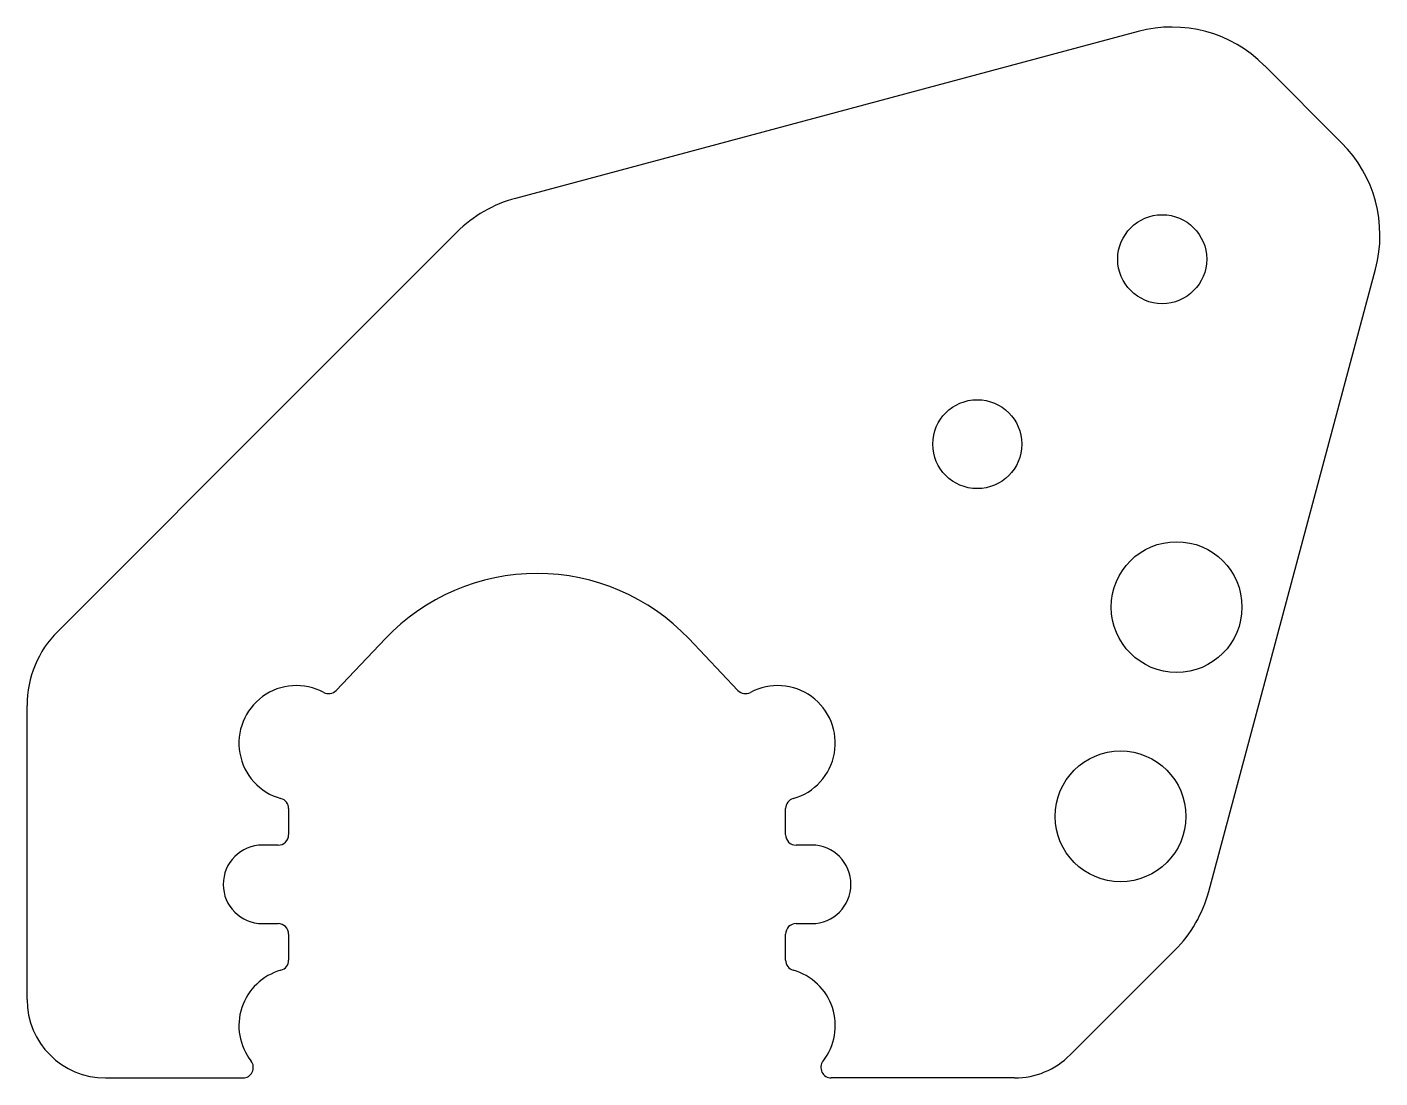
# Model space of a CAD drawing. Header units: millimetres. Extents: x 0.1 to 51.8, y -1.9 to 38.2.
import ezdxf

# ---------------------------------------------------------------- set-up
doc = ezdxf.new("R2010")
doc.units = ezdxf.units.MM

msp = doc.modelspace()

# ---------------------------------------------------------------- linework, layer by layer
at = {"color": 7, "linetype": 'Continuous', "lineweight": 25}
for p, q in [((42.532, 38.064), (18.731, 31.687)), ((47.362, 36.77), (50.317, 33.815)), ((16.489, 30.392), (10.388, 24.291)), ((45.234, 5.184), (51.611, 28.985)), ((1.23, 15.133), (10.386, 24.289)), ((10.388, 24.291), (10.386, 24.289)), ((13.758, 14.856), (11.878, 12.876)), ((27.238, 12.876), (25.358, 14.856)), ((0.058, 1.061), (0.058, 12.304)), ((10.058, 8.357), (10.058, 7.361)), ((29.058, 7.361), (29.058, 8.357)), ((9.658, 6.961), (9.058, 6.961)), ((30.058, 6.961), (29.458, 6.961)), ((9.058, 3.961), (9.658, 3.961)), ((29.458, 3.961), (30.058, 3.961)), ((10.058, 3.561), (10.058, 2.565)), ((29.058, 2.565), (29.058, 3.561)), ((43.939, 2.942), (39.937, -1.06)), ((3.058, -1.939), (8.309, -1.939)), ((37.815, -1.939), (30.807, -1.939))]:
    msp.add_line(p, q, dxfattribs=at)
for centre, radius in [((43.457, 29.36), 1.7), ((36.386, 22.289), 1.7), ((44.007, 16.061), 2.5), ((41.863, 8.061), 2.5)]:
    msp.add_circle(centre, radius, dxfattribs=at)
for centre, radius, start, end in [((43.826, 33.235), 5, 45, 105), ((46.782, 30.279), 5, 345, 45), ((20.025, 26.857), 5, 105, 135), ((19.558, 9.346), 8, 43.5313, 136.4687), ((4.052, 12.307), 3.994, 134.956, 180.0375), ((10.358, 10.861), 2.2, 61.7719, 254.3815), ((28.758, 10.861), 2.2, 285.6185, 118.2281), ((11.588, 13.152), 0.4, 241.7719, 316.4762), ((27.528, 13.152), 0.4, 223.5238, 298.2281), ((9.658, 8.357), 0.4, 0, 74.3815), ((29.458, 8.357), 0.4, 105.6185, 180), ((9.659, 7.36), 0.399, 269.9231, 0.077), ((29.457, 7.36), 0.399, 179.9228, 270.0771), ((9.058, 5.461), 1.5, 90, 270), ((30.058, 5.461), 1.5, 270, 90), ((40.404, 6.478), 5, 315, 345), ((9.659, 3.562), 0.399, 359.923, 90.077), ((29.457, 3.562), 0.399, 89.9228, 180.0772), ((10.358, 0.061), 2.2, 105.6185, 217.9799), ((9.658, 2.565), 0.4, 285.6185, 0), ((29.458, 2.565), 0.4, 180, 254.3815), ((28.758, 0.061), 2.2, 322.0201, 74.3815), ((3.058, 1.061), 3, 180, 270), ((8.309, -1.539), 0.4, 270, 37.9799), ((30.807, -1.539), 0.4, 142.0201, 270), ((37.815, 1.061), 3, 270, 315)]:
    msp.add_arc(centre, radius, start, end, dxfattribs=at)

doc.saveas('drawing.dxf')
